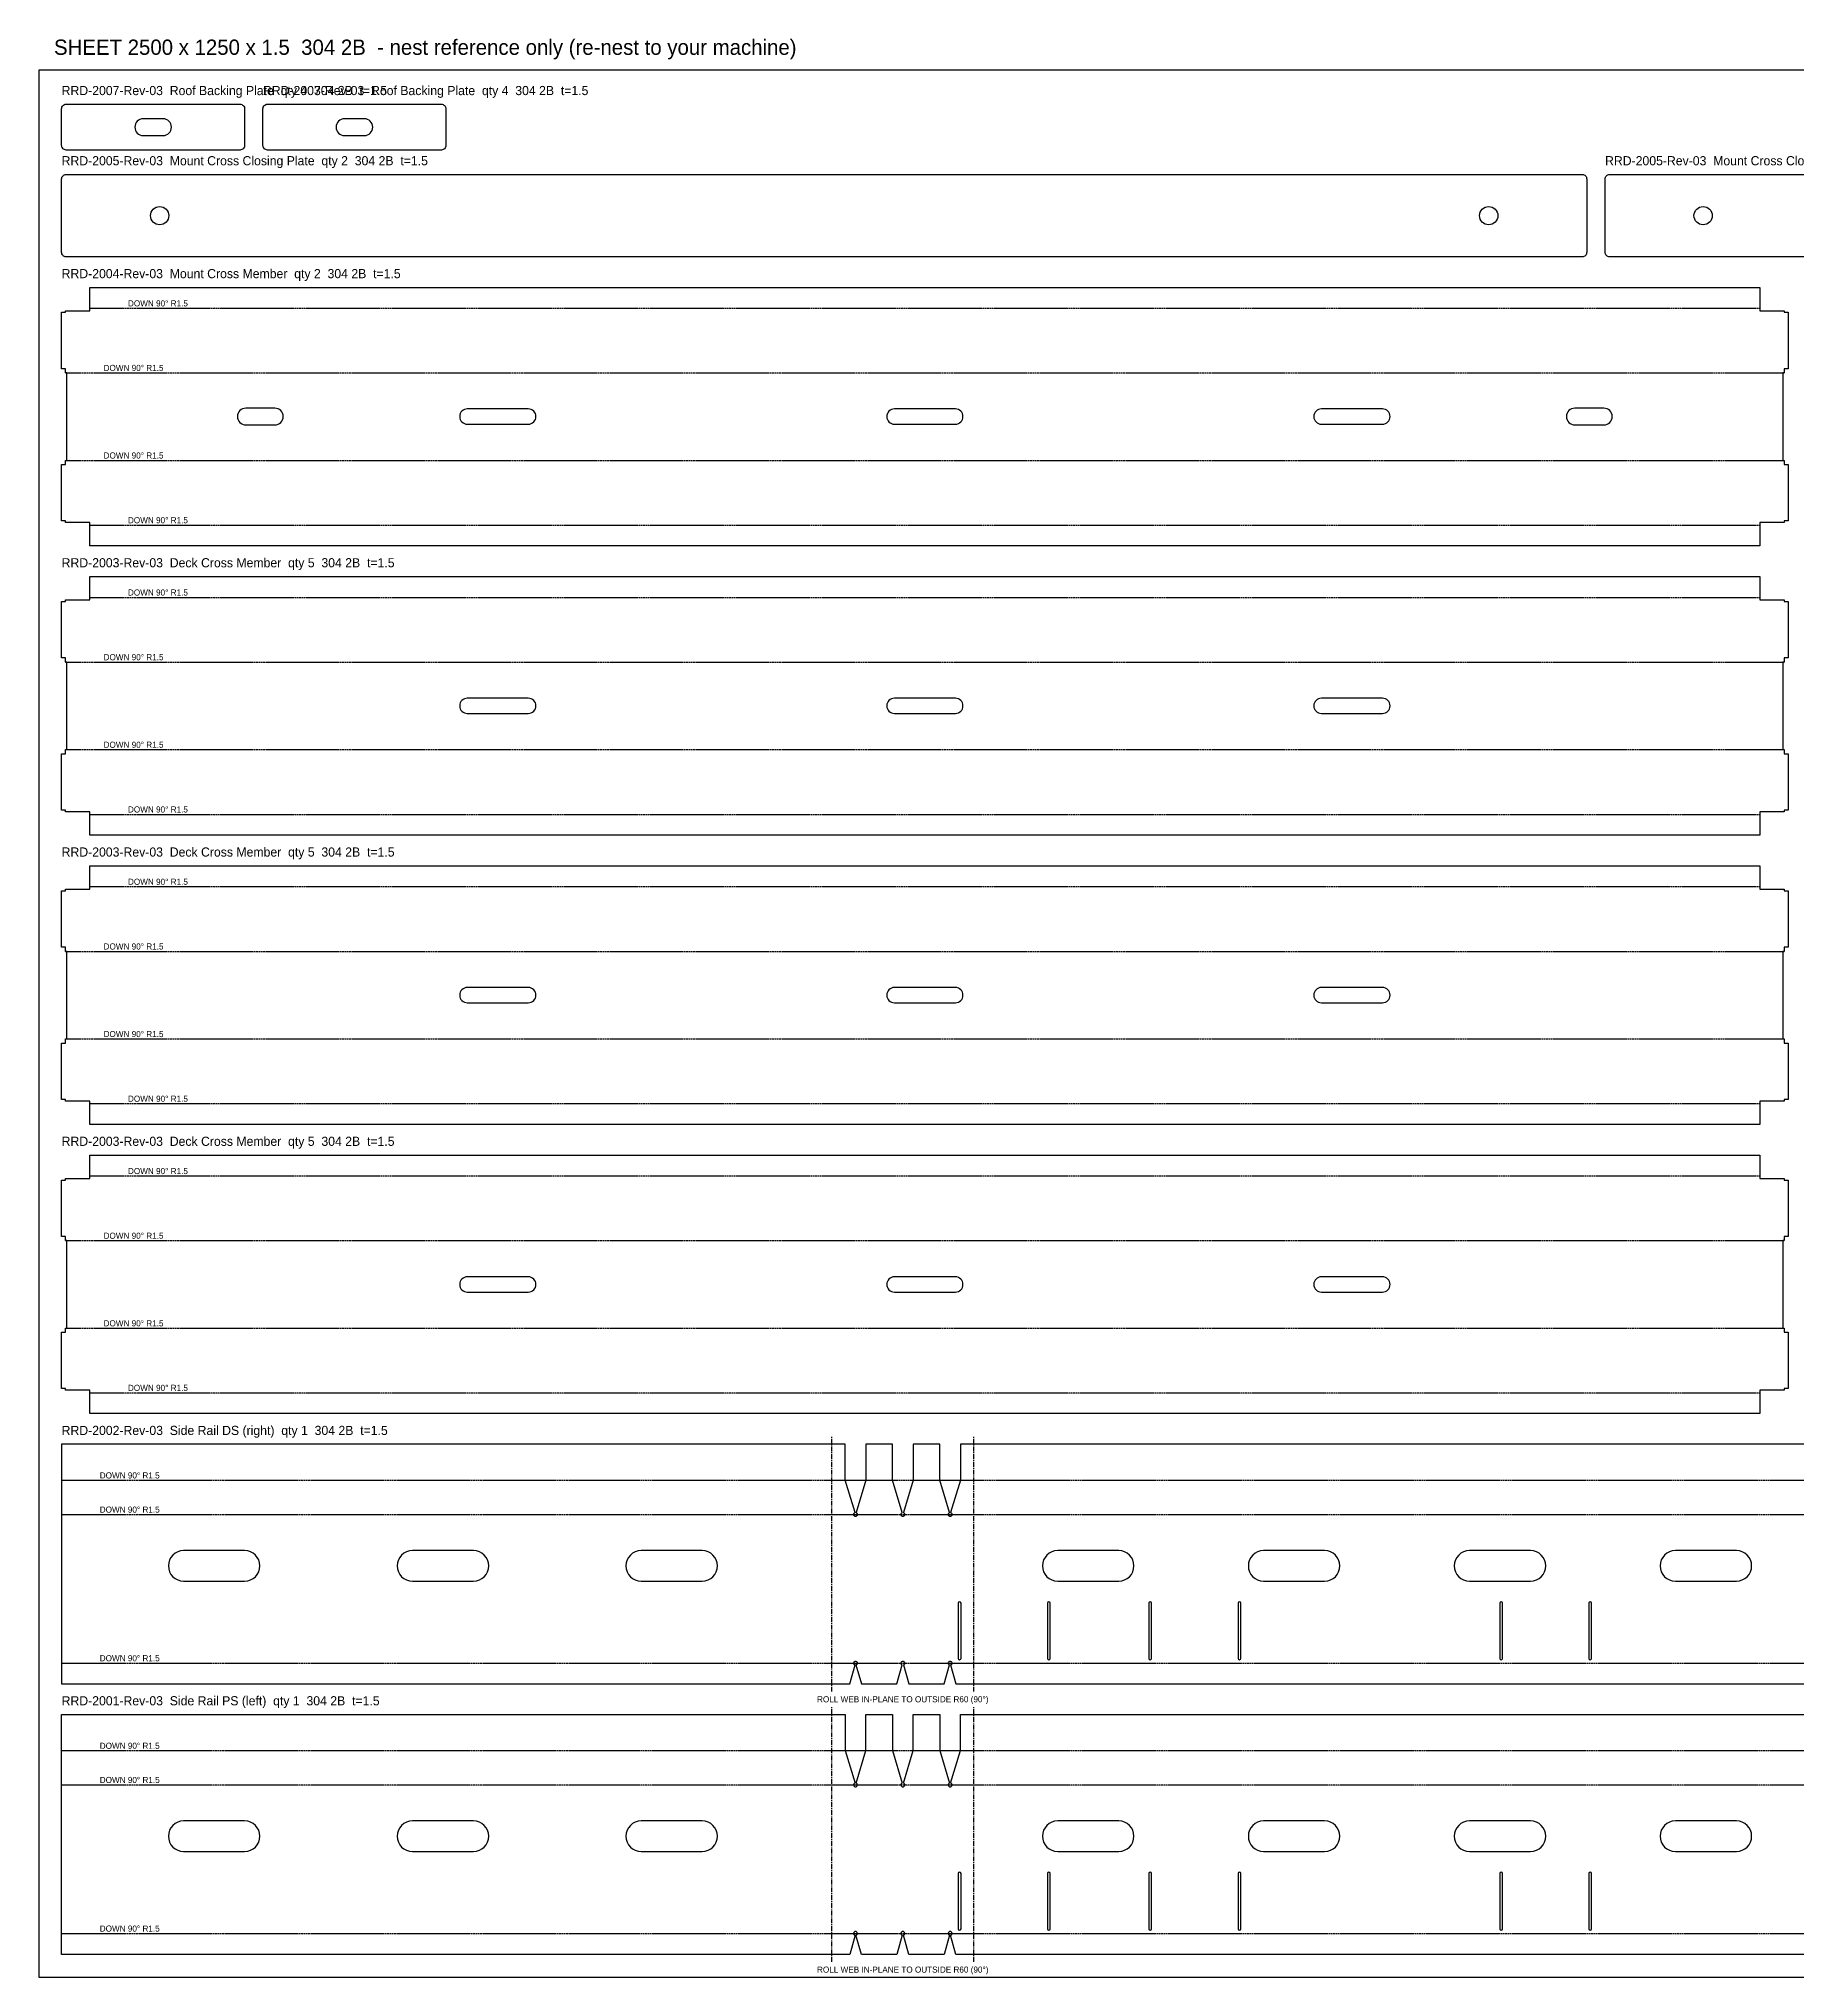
# Model space of a CAD drawing. Header units: millimetres. Extents: x 0 to 2528, y 0 to 1271.
# Drawn here: x 0 to 1153, y 0 to 1271 of the extents above; entities that cross this region are included whole.
import ezdxf
from ezdxf.enums import TextEntityAlignment as Align

# ---------------------------------------------------------------- set-up
doc = ezdxf.new("R2010")
doc.units = ezdxf.units.MM
doc.linetypes.add('CENTER', pattern=[5.08, 3.175, -0.635, 0.635, -0.635])
doc.linetypes.add('DASHED', pattern=[1.524, 1.27, -0.254])
for name, color, linetype in [('BEND', 2, 'DASHED'), ('CUT', 7, 'Continuous'), ('NOTES', 3, 'Continuous'), ('ROLL', 4, 'CENTER')]:
    doc.layers.add(name, color=color, linetype=linetype)

msp = doc.modelspace()

# ---------------------------------------------------------------- linework, layer by layer
at = {"layer": 'BEND'}
for p, q in [((33.5, 1093.9), (1128.5, 1093.9)), ((17.5, 1051.6), (1144.5, 1051.6)), ((17.5, 994.2), (1144.5, 994.2)), ((33.5, 951.8), (1128.5, 951.8)), ((33.5, 904.4), (1128.5, 904.4)), ((17.5, 862), (1144.5, 862)), ((17.5, 804.6), (1144.5, 804.6)), ((33.5, 762.2), (1128.5, 762.2)), ((33.5, 714.8), (1128.5, 714.8)), ((17.5, 672.4), (1144.5, 672.4)), ((17.5, 615), (1144.5, 615)), ((33.5, 572.6), (1128.5, 572.6)), ((33.5, 525.2), (1128.5, 525.2)), ((17.5, 482.8), (1144.5, 482.8)), ((17.5, 425.4), (1144.5, 425.4)), ((33.5, 383.1), (1128.5, 383.1)), ((15, 325.7), (2441.1, 325.7)), ((15, 303.3), (2441.1, 303.3)), ((15, 205.9), (2441.1, 205.9)), ((15, 148.5), (2441.1, 148.5)), ((15, 126.1), (2441.1, 126.1)), ((15, 28.7), (2441.1, 28.7))]:
    msp.add_line(p, q, dxfattribs=at)
at = {"layer": 'CUT'}
for points in [[(135, 1200.6), (134.9, 1200.1), (134.8, 1199.5), (134.5, 1199), (134.1, 1198.5), (133.7, 1198.1), (133.1, 1197.9), (132.6, 1197.7), (132, 1197.6), (18, 1197.6), (17.4, 1197.7), (16.9, 1197.9), (16.3, 1198.1), (15.9, 1198.5), (15.5, 1199), (15.2, 1199.5), (15.1, 1200.1), (15, 1200.6), (15, 1224.6), (15.1, 1225.2), (15.2, 1225.8), (15.5, 1226.3), (15.9, 1226.8), (16.3, 1227.1), (16.9, 1227.4), (17.4, 1227.6), (18, 1227.6), (132, 1227.6), (132.6, 1227.6), (133.1, 1227.4), (133.7, 1227.1), (134.1, 1226.8), (134.5, 1226.3), (134.8, 1225.8), (134.9, 1225.2), (135, 1224.6)], [(267, 1200.6), (266.9, 1200.1), (266.8, 1199.5), (266.5, 1199), (266.1, 1198.5), (265.7, 1198.1), (265.1, 1197.9), (264.6, 1197.7), (264, 1197.6), (150, 1197.6), (149.4, 1197.7), (148.9, 1197.9), (148.3, 1198.1), (147.9, 1198.5), (147.5, 1199), (147.2, 1199.5), (147.1, 1200.1), (147, 1200.6), (147, 1224.6), (147.1, 1225.2), (147.2, 1225.8), (147.5, 1226.3), (147.9, 1226.8), (148.3, 1227.1), (148.9, 1227.4), (149.4, 1227.6), (150, 1227.6), (264, 1227.6), (264.6, 1227.6), (265.1, 1227.4), (265.7, 1227.1), (266.1, 1226.8), (266.5, 1226.3), (266.8, 1225.8), (266.9, 1225.2), (267, 1224.6)], [(1015, 1130.6), (1014.9, 1130.1), (1014.8, 1129.5), (1014.5, 1129), (1014.1, 1128.5), (1013.7, 1128.1), (1013.1, 1127.9), (1012.6, 1127.7), (1012, 1127.6), (18, 1127.6), (17.4, 1127.7), (16.9, 1127.9), (16.3, 1128.1), (15.9, 1128.5), (15.5, 1129), (15.2, 1129.5), (15.1, 1130.1), (15, 1130.6), (15, 1178.6), (15.1, 1179.2), (15.2, 1179.8), (15.5, 1180.3), (15.9, 1180.8), (16.3, 1181.1), (16.9, 1181.4), (17.4, 1181.6), (18, 1181.6), (1012, 1181.6), (1012.6, 1181.6), (1013.1, 1181.4), (1013.7, 1181.1), (1014.1, 1180.8), (1014.5, 1180.3), (1014.8, 1179.8), (1014.9, 1179.2), (1015, 1178.6)], [(15, 991.5), (17.5, 991.5), (17.5, 994.2), (18.5, 994.2), (18.5, 1051.6), (17.5, 1051.6), (17.5, 1054.3), (15, 1054.3), (15, 1091.3), (17.5, 1091.3), (17.5, 1092.3), (33.5, 1092.3), (33.5, 1107.6), (1128.5, 1107.6), (1128.5, 1092.3), (1144.5, 1092.3), (1144.5, 1091.3), (1147, 1091.3), (1147, 1054.3), (1144.5, 1054.3), (1144.5, 1051.6), (1143.5, 1051.6), (1143.5, 994.2), (1144.5, 994.2), (1144.5, 991.5), (1147, 991.5), (1147, 954.5), (1144.5, 954.5), (1144.5, 953.5), (1128.5, 953.5), (1128.5, 938.1), (33.5, 938.1), (33.5, 953.5), (17.5, 953.5), (17.5, 954.5), (15, 954.5)], [(15, 801.9), (17.5, 801.9), (17.5, 804.6), (18.5, 804.6), (18.5, 862), (17.5, 862), (17.5, 864.7), (15, 864.7), (15, 901.7), (17.5, 901.7), (17.5, 902.7), (33.5, 902.7), (33.5, 918.1), (1128.5, 918.1), (1128.5, 902.7), (1144.5, 902.7), (1144.5, 901.7), (1147, 901.7), (1147, 864.7), (1144.5, 864.7), (1144.5, 862), (1143.5, 862), (1143.5, 804.6), (1144.5, 804.6), (1144.5, 801.9), (1147, 801.9), (1147, 764.9), (1144.5, 764.9), (1144.5, 763.9), (1128.5, 763.9), (1128.5, 748.5), (33.5, 748.5), (33.5, 763.9), (17.5, 763.9), (17.5, 764.9), (15, 764.9)], [(15, 612.3), (17.5, 612.3), (17.5, 615), (18.5, 615), (18.5, 672.4), (17.5, 672.4), (17.5, 675.1), (15, 675.1), (15, 712.1), (17.5, 712.1), (17.5, 713.1), (33.5, 713.1), (33.5, 728.5), (1128.5, 728.5), (1128.5, 713.1), (1144.5, 713.1), (1144.5, 712.1), (1147, 712.1), (1147, 675.1), (1144.5, 675.1), (1144.5, 672.4), (1143.5, 672.4), (1143.5, 615), (1144.5, 615), (1144.5, 612.3), (1147, 612.3), (1147, 575.3), (1144.5, 575.3), (1144.5, 574.3), (1128.5, 574.3), (1128.5, 558.9), (33.5, 558.9), (33.5, 574.3), (17.5, 574.3), (17.5, 575.3), (15, 575.3)], [(15, 422.8), (17.5, 422.8), (17.5, 425.4), (18.5, 425.4), (18.5, 482.8), (17.5, 482.8), (17.5, 485.5), (15, 485.5), (15, 522.5), (17.5, 522.5), (17.5, 523.5), (33.5, 523.5), (33.5, 538.9), (1128.5, 538.9), (1128.5, 523.5), (1144.5, 523.5), (1144.5, 522.5), (1147, 522.5), (1147, 485.5), (1144.5, 485.5), (1144.5, 482.8), (1143.5, 482.8), (1143.5, 425.4), (1144.5, 425.4), (1144.5, 422.8), (1147, 422.8), (1147, 385.8), (1144.5, 385.8), (1144.5, 384.8), (1128.5, 384.8), (1128.5, 369.4), (33.5, 369.4), (33.5, 384.8), (17.5, 384.8), (17.5, 385.8), (15, 385.8)]]:
    msp.add_lwpolyline(points, close=True, dxfattribs=at)
for points in [[(81.5, 1207.1, 1), (81.5, 1218.1), (68.5, 1218.1, 1), (68.5, 1207.1)], [(213.5, 1207.1, 1), (213.5, 1218.1), (200.5, 1218.1, 1), (200.5, 1207.1)], [(154.8, 1017.4, 1), (154.8, 1028.4), (135.8, 1028.4, 1), (135.8, 1017.4)], [(321, 1017.9, 1), (321, 1027.9), (281, 1027.9, 1), (281, 1017.9)], [(601, 1017.9, 1), (601, 1027.9), (561, 1027.9, 1), (561, 1017.9)], [(881, 1017.9, 1), (881, 1027.9), (841, 1027.9, 1), (841, 1017.9)], [(1026.2, 1017.4, 1), (1026.2, 1028.4), (1007.2, 1028.4, 1), (1007.2, 1017.4)], [(321, 828.3, 1), (321, 838.3), (281, 838.3, 1), (281, 828.3)], [(601, 828.3, 1), (601, 838.3), (561, 838.3, 1), (561, 828.3)], [(881, 828.3, 1), (881, 838.3), (841, 838.3, 1), (841, 828.3)], [(321, 638.7, 1), (321, 648.7), (281, 648.7, 1), (281, 638.7)], [(601, 638.7, 1), (601, 648.7), (561, 648.7, 1), (561, 638.7)], [(881, 638.7, 1), (881, 648.7), (841, 648.7, 1), (841, 638.7)], [(321, 449.1, 1), (321, 459.1), (281, 459.1, 1), (281, 449.1)], [(601, 449.1, 1), (601, 459.1), (561, 459.1, 1), (561, 449.1)], [(881, 449.1, 1), (881, 459.1), (841, 459.1, 1), (841, 449.1)], [(135, 259.6, 1), (135, 279.6), (95, 279.6, 1), (95, 259.6)], [(285, 259.6, 1), (285, 279.6), (245, 279.6, 1), (245, 259.6)], [(435, 259.6, 1), (435, 279.6), (395, 279.6, 1), (395, 259.6)], [(708.1, 259.6, 1), (708.1, 279.6), (668.1, 279.6, 1), (668.1, 259.6)], [(843.1, 259.6, 1), (843.1, 279.6), (803.1, 279.6, 1), (803.1, 259.6)], [(978.1, 259.6, 1), (978.1, 279.6), (938.1, 279.6, 1), (938.1, 259.6)], [(1113.1, 259.6, 1), (1113.1, 279.6), (1073.1, 279.6, 1), (1073.1, 259.6)], [(602.9, 209, 1), (604.7, 209), (604.7, 245.2, 1), (602.9, 245.2)], [(661.4, 209, 1), (663.2, 209), (663.2, 245.2, 1), (661.4, 245.2)], [(727.9, 209, 1), (729.7, 209), (729.7, 245.2, 1), (727.9, 245.2)], [(786.4, 209, 1), (788.2, 209), (788.2, 245.2, 1), (786.4, 245.2)], [(957.9, 209, 1), (959.7, 209), (959.7, 245.2, 1), (957.9, 245.2)], [(1016.4, 209, 1), (1018.2, 209), (1018.2, 245.2, 1), (1016.4, 245.2)], [(135, 82.4, 1), (135, 102.4), (95, 102.4, 1), (95, 82.4)], [(285, 82.4, 1), (285, 102.4), (245, 102.4, 1), (245, 82.4)], [(435, 82.4, 1), (435, 102.4), (395, 102.4, 1), (395, 82.4)], [(708.1, 82.4, 1), (708.1, 102.4), (668.1, 102.4, 1), (668.1, 82.4)], [(843.1, 82.4, 1), (843.1, 102.4), (803.1, 102.4, 1), (803.1, 82.4)], [(978.1, 82.4, 1), (978.1, 102.4), (938.1, 102.4, 1), (938.1, 82.4)], [(1113.1, 82.4, 1), (1113.1, 102.4), (1073.1, 102.4, 1), (1073.1, 82.4)], [(604.7, 68, 1), (602.9, 68), (602.9, 31.8, 1), (604.7, 31.8)], [(663.2, 68, 1), (661.4, 68), (661.4, 31.8, 1), (663.2, 31.8)], [(729.7, 68, 1), (727.9, 68), (727.9, 31.8, 1), (729.7, 31.8)], [(788.2, 68, 1), (786.4, 68), (786.4, 31.8, 1), (788.2, 31.8)], [(959.7, 68, 1), (957.9, 68), (957.9, 31.8, 1), (959.7, 31.8)], [(1018.2, 68, 1), (1016.4, 68), (1016.4, 31.8, 1), (1018.2, 31.8)]]:
    msp.add_lwpolyline(points, format="xyb", close=True, dxfattribs=at)
for points in [[(2024, 1127.6), (1030, 1127.6), (1029.4, 1127.7), (1028.9, 1127.9), (1028.3, 1128.1), (1027.9, 1128.5), (1027.5, 1129), (1027.2, 1129.5), (1027.1, 1130.1), (1027, 1130.6), (1027, 1178.6), (1027.1, 1179.2), (1027.2, 1179.8), (1027.5, 1180.3), (1027.9, 1180.8), (1028.3, 1181.1), (1028.9, 1181.4), (1029.4, 1181.6), (1030, 1181.6), (2024, 1181.6)], [(1851.8, 349.4), (604.3, 349.4), (604.3, 325.7), (597.9, 304.5), (598, 304.4), (598.3, 304.3), (598.4, 304.2), (598.6, 304), (598.7, 303.7), (598.8, 303.5), (598.8, 303.3), (598.8, 303), (598.7, 302.8), (598.6, 302.6), (598.4, 302.4), (598.3, 302.2), (598, 302.1), (597.8, 302), (597.6, 302), (597.3, 302), (597.1, 302.1), (596.9, 302.2), (596.7, 302.4), (596.5, 302.6), (596.4, 302.8), (596.3, 303), (596.3, 303.3), (596.3, 303.5), (596.4, 303.7), (596.5, 304), (596.7, 304.2), (596.9, 304.3), (597.1, 304.4), (597.2, 304.5), (590.8, 325.7), (590.8, 349.4), (573.3, 349.4), (573.3, 325.7), (566.9, 304.5), (567, 304.4), (567.2, 304.3), (567.4, 304.2), (567.6, 304), (567.7, 303.7), (567.8, 303.5), (567.8, 303.3), (567.8, 303), (567.7, 302.8), (567.6, 302.6), (567.4, 302.4), (567.2, 302.2), (567, 302.1), (566.8, 302), (566.5, 302), (566.3, 302), (566.1, 302.1), (565.8, 302.2), (565.7, 302.4), (565.5, 302.6), (565.4, 302.8), (565.3, 303), (565.3, 303.3), (565.3, 303.5), (565.4, 303.7), (565.5, 304), (565.7, 304.2), (565.8, 304.3), (566.1, 304.4), (566.2, 304.5), (559.8, 325.7), (559.8, 349.4), (542.3, 349.4), (542.3, 325.7), (535.9, 304.5), (536, 304.4), (536.2, 304.3), (536.4, 304.2), (536.6, 304), (536.7, 303.7), (536.7, 303.5), (536.8, 303.3), (536.7, 303), (536.7, 302.8), (536.6, 302.6), (536.4, 302.4), (536.2, 302.2), (536, 302.1), (535.8, 302), (535.5, 302), (535.3, 302), (535, 302.1), (534.8, 302.2), (534.6, 302.4), (534.5, 302.6), (534.4, 302.8), (534.3, 303), (534.3, 303.3), (534.3, 303.5), (534.4, 303.7), (534.5, 304), (534.6, 304.2), (534.8, 304.3), (535, 304.4), (535.2, 304.5), (528.8, 325.7), (528.8, 349.4), (15, 349.4), (15, 192.2), (531.7, 192.2), (535.2, 204.7), (535, 204.7), (534.8, 204.8), (534.6, 205), (534.5, 205.2), (534.4, 205.4), (534.3, 205.6), (534.3, 205.9), (534.3, 206.1), (534.4, 206.4), (534.5, 206.6), (534.6, 206.8), (534.8, 206.9), (535, 207), (535.3, 207.1), (535.5, 207.1), (535.8, 207.1), (536, 207), (536.2, 206.9), (536.4, 206.8), (536.6, 206.6), (536.7, 206.4), (536.7, 206.1), (536.8, 205.9), (536.7, 205.6), (536.7, 205.4), (536.6, 205.2), (536.4, 205), (536.2, 204.8), (536, 204.7), (535.8, 204.7), (539.4, 192.2), (562.7, 192.2), (566.2, 204.7), (566.1, 204.7), (565.8, 204.8), (565.7, 205), (565.5, 205.2), (565.4, 205.4), (565.3, 205.6), (565.3, 205.9), (565.3, 206.1), (565.4, 206.4), (565.5, 206.6), (565.7, 206.8), (565.8, 206.9), (566.1, 207), (566.3, 207.1), (566.5, 207.1), (566.8, 207.1), (567, 207), (567.2, 206.9), (567.4, 206.8), (567.6, 206.6), (567.7, 206.4), (567.8, 206.1), (567.8, 205.9), (567.8, 205.6), (567.7, 205.4), (567.6, 205.2), (567.4, 205), (567.2, 204.8), (567, 204.7), (566.9, 204.7), (570.4, 192.2), (593.7, 192.2), (597.2, 204.7), (597.1, 204.7), (596.9, 204.8), (596.7, 205), (596.5, 205.2), (596.4, 205.4), (596.3, 205.6), (596.3, 205.9), (596.3, 206.1), (596.4, 206.4), (596.5, 206.6), (596.7, 206.8), (596.9, 206.9), (597.1, 207), (597.3, 207.1), (597.6, 207.1), (597.8, 207.1), (598, 207), (598.3, 206.9), (598.4, 206.8), (598.6, 206.6), (598.7, 206.4), (598.8, 206.1), (598.8, 205.9), (598.8, 205.6), (598.7, 205.4), (598.6, 205.2), (598.4, 205), (598.3, 204.8), (598, 204.7), (597.9, 204.7), (601.4, 192.2), (1854.7, 192.2)], [(1854.7, 15), (601.4, 15), (597.9, 27.5), (598, 27.5), (598.3, 27.7), (598.4, 27.8), (598.6, 28), (598.7, 28.2), (598.8, 28.5), (598.8, 28.7), (598.8, 28.9), (598.7, 29.2), (598.6, 29.4), (598.4, 29.6), (598.3, 29.7), (598, 29.9), (597.8, 29.9), (597.6, 29.9), (597.3, 29.9), (597.1, 29.9), (596.9, 29.7), (596.7, 29.6), (596.5, 29.4), (596.4, 29.2), (596.3, 28.9), (596.3, 28.7), (596.3, 28.5), (596.4, 28.2), (596.5, 28), (596.7, 27.8), (596.9, 27.7), (597.1, 27.5), (597.2, 27.5), (593.7, 15), (570.4, 15), (566.9, 27.5), (567, 27.5), (567.2, 27.7), (567.4, 27.8), (567.6, 28), (567.7, 28.2), (567.8, 28.5), (567.8, 28.7), (567.8, 28.9), (567.7, 29.2), (567.6, 29.4), (567.4, 29.6), (567.2, 29.7), (567, 29.9), (566.8, 29.9), (566.5, 29.9), (566.3, 29.9), (566.1, 29.9), (565.8, 29.7), (565.7, 29.6), (565.5, 29.4), (565.4, 29.2), (565.3, 28.9), (565.3, 28.7), (565.3, 28.5), (565.4, 28.2), (565.5, 28), (565.7, 27.8), (565.8, 27.7), (566.1, 27.5), (566.2, 27.5), (562.7, 15), (539.4, 15), (535.8, 27.5), (536, 27.5), (536.2, 27.7), (536.4, 27.8), (536.6, 28), (536.7, 28.2), (536.7, 28.5), (536.8, 28.7), (536.7, 28.9), (536.7, 29.2), (536.6, 29.4), (536.4, 29.6), (536.2, 29.7), (536, 29.9), (535.8, 29.9), (535.5, 29.9), (535.3, 29.9), (535, 29.9), (534.8, 29.7), (534.6, 29.6), (534.5, 29.4), (534.4, 29.2), (534.3, 28.9), (534.3, 28.7), (534.3, 28.5), (534.4, 28.2), (534.5, 28), (534.6, 27.8), (534.8, 27.7), (535, 27.5), (535.2, 27.5), (531.7, 15), (15, 15), (15, 172.2), (528.8, 172.2), (528.8, 148.5), (535.2, 127.3), (535, 127.2), (534.8, 127.1), (534.6, 127), (534.5, 126.8), (534.4, 126.6), (534.3, 126.3), (534.3, 126.1), (534.3, 125.8), (534.4, 125.6), (534.5, 125.4), (534.6, 125.2), (534.8, 125.1), (535, 124.9), (535.3, 124.9), (535.5, 124.8), (535.8, 124.9), (536, 124.9), (536.2, 125.1), (536.4, 125.2), (536.6, 125.4), (536.7, 125.6), (536.7, 125.8), (536.8, 126.1), (536.7, 126.3), (536.7, 126.6), (536.6, 126.8), (536.4, 127), (536.2, 127.1), (536, 127.2), (535.9, 127.3), (542.3, 148.5), (542.3, 172.2), (559.8, 172.2), (559.8, 148.5), (566.2, 127.3), (566.1, 127.2), (565.8, 127.1), (565.7, 127), (565.5, 126.8), (565.4, 126.6), (565.3, 126.3), (565.3, 126.1), (565.3, 125.8), (565.4, 125.6), (565.5, 125.4), (565.7, 125.2), (565.8, 125.1), (566.1, 124.9), (566.3, 124.9), (566.5, 124.8), (566.8, 124.9), (567, 124.9), (567.2, 125.1), (567.4, 125.2), (567.6, 125.4), (567.7, 125.6), (567.8, 125.8), (567.8, 126.1), (567.8, 126.3), (567.7, 126.6), (567.6, 126.8), (567.4, 127), (567.2, 127.1), (567, 127.2), (566.9, 127.3), (573.3, 148.5), (573.3, 172.2), (590.8, 172.2), (590.8, 148.5), (597.2, 127.3), (597.1, 127.2), (596.9, 127.1), (596.7, 127), (596.5, 126.8), (596.4, 126.6), (596.3, 126.3), (596.3, 126.1), (596.3, 125.8), (596.4, 125.6), (596.5, 125.4), (596.7, 125.2), (596.9, 125.1), (597.1, 124.9), (597.3, 124.9), (597.6, 124.8), (597.8, 124.9), (598, 124.9), (598.3, 125.1), (598.4, 125.2), (598.6, 125.4), (598.7, 125.6), (598.8, 125.8), (598.8, 126.1), (598.8, 126.3), (598.7, 126.6), (598.6, 126.8), (598.4, 127), (598.3, 127.1), (598, 127.2), (597.9, 127.3), (604.3, 148.5), (604.3, 172.2), (1851.8, 172.2)]]:
    msp.add_lwpolyline(points, dxfattribs=at)
for centre in [(79.3, 1154.6), (950.7, 1154.6), (1091.3, 1154.6)]:
    msp.add_circle(centre, 6, dxfattribs=at)
at = {"layer": 'NOTES'}
msp.add_lwpolyline([(0, 0), (2500, 0), (2500, 1250), (0, 1250)], close=True, dxfattribs=at)
at = {"layer": 'ROLL'}
for p, q in [((520, 187.2), (520, 354.4)), ((613.1, 187.2), (613.1, 354.4)), ((520, 10), (520, 177.2)), ((613.1, 10), (613.1, 177.2))]:
    msp.add_line(p, q, dxfattribs=at)

# ---------------------------------------------------------------- texts
at = {"layer": 'BEND'}
for p in [(58.5, 1095.1), (42.5, 1052.8), (42.5, 995.4), (58.5, 953), (58.5, 905.6), (42.5, 863.2), (42.5, 805.8), (58.5, 763.4), (58.5, 716), (42.5, 673.6), (42.5, 616.2), (58.5, 573.8), (58.5, 526.4), (42.5, 484), (42.5, 426.6), (58.5, 384.3), (40, 326.9), (40, 304.5), (40, 207.1), (40, 149.7), (40, 127.3), (40, 29.9)]:
    msp.add_text('DOWN 90° R1.5', height=4, dxfattribs=at).set_placement(p)
at = {"layer": 'NOTES'}
for s, height, p in [('SHEET 2500 x 1250 x 1.5  304 2B  - nest reference only (re-nest to your machine)', 10, (10, 1260)), ('RRD-2007-Rev-03  Roof Backing Plate  qty 4  304 2B  t=1.5', 6, (15, 1233.6)), ('RRD-2007-Rev-03  Roof Backing Plate  qty 4  304 2B  t=1.5', 6, (147, 1233.6)), ('RRD-2005-Rev-03  Mount Cross Closing Plate  qty 2  304 2B  t=1.5', 6, (15, 1187.6)), ('RRD-2005-Rev-03  Mount Cross Closing Plate  qty 2  304 2B  t=1.5', 6, (1027, 1187.6)), ('RRD-2004-Rev-03  Mount Cross Member  qty 2  304 2B  t=1.5', 6, (15, 1113.6)), ('RRD-2003-Rev-03  Deck Cross Member  qty 5  304 2B  t=1.5', 6, (15, 924.1)), ('RRD-2003-Rev-03  Deck Cross Member  qty 5  304 2B  t=1.5', 6, (15, 734.5)), ('RRD-2003-Rev-03  Deck Cross Member  qty 5  304 2B  t=1.5', 6, (15, 544.9)), ('RRD-2002-Rev-03  Side Rail DS (right)  qty 1  304 2B  t=1.5', 6, (15, 355.4)), ('RRD-2001-Rev-03  Side Rail PS (left)  qty 1  304 2B  t=1.5', 6, (15, 178.2))]:
    msp.add_text(s, height=height, dxfattribs=at).set_placement(p)
at = {"layer": 'ROLL'}
for p in [(566.5, 180.2), (566.5, 3)]:
    msp.add_text('ROLL WEB IN-PLANE TO OUTSIDE R60 (90°)', height=4, dxfattribs=at).set_placement(p, align=Align.CENTER)

doc.saveas('drawing.dxf')
